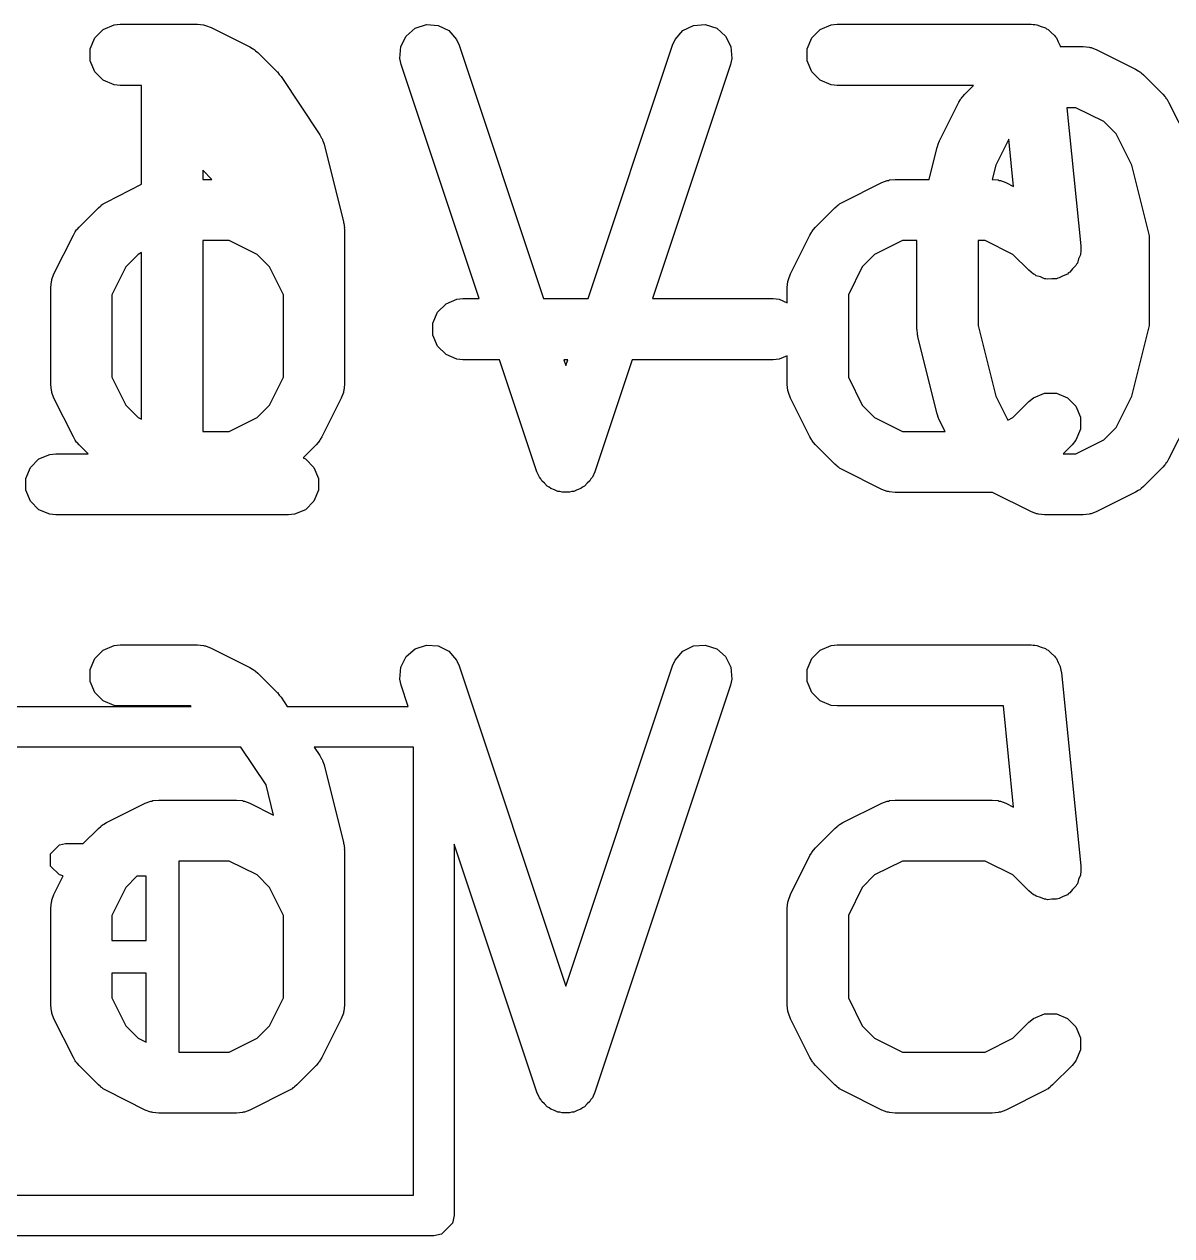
# Model space of a CAD drawing. Extents: x 3.93 to 7.47, y -4.9 to -2.95.
# Drawn here: x 6.9664 to 7.0774, y -3.7011 to -3.584 of the extents above; entities that cross this region are included whole.
import ezdxf

# ---------------------------------------------------------------- set-up
doc = ezdxf.new("R2010")
doc.units = 0
doc.header["$MEASUREMENT"] = 0
doc.layers.add('BLACK', color=7, linetype='CONTINUOUS')

msp = doc.modelspace()

# ---------------------------------------------------------------- linework, layer by layer
at = {"layer": 'BLACK', "linetype": 'CONTINUOUS'}
for p, q in [((6.97512, -3.58404), (6.97569, -3.58398)), ((6.97569, -3.58398), (6.98319, -3.58398)), ((6.98319, -3.58398), (6.98377, -3.58404)), ((7.00423, -3.58437), (7.00532, -3.58401)), ((7.00532, -3.58401), (7.00647, -3.58409)), ((7.03115, -3.58409), (7.0323, -3.58401)), ((7.0323, -3.58401), (7.0334, -3.58437)), ((7.04448, -3.58404), (7.04506, -3.58398)), ((7.04506, -3.58398), (7.06381, -3.58398)), ((7.06381, -3.58398), (7.06402, -3.584)), ((7.06402, -3.584), (7.06409, -3.584)), ((7.06409, -3.584), (7.06416, -3.58402)), ((7.06416, -3.58402), (7.06438, -3.58404)), ((6.97324, -3.58529), (6.97405, -3.58448)), ((6.97405, -3.58448), (6.97512, -3.58404)), ((6.98377, -3.58404), (6.98386, -3.58408)), ((6.98386, -3.58408), (6.98397, -3.58409)), ((6.98397, -3.58409), (6.98451, -3.58429)), ((6.98451, -3.58429), (6.98826, -3.58617)), ((7.00284, -3.58615), (7.00336, -3.58512)), ((7.00336, -3.58512), (7.00423, -3.58437)), ((7.00647, -3.58409), (7.0075, -3.5846)), ((7.0075, -3.5846), (7.00825, -3.58547)), ((7.02937, -3.58547), (7.03012, -3.5846)), ((7.03012, -3.5846), (7.03115, -3.58409)), ((7.0334, -3.58437), (7.03427, -3.58512)), ((7.03427, -3.58512), (7.03478, -3.58615)), ((7.0426, -3.58529), (7.04342, -3.58448)), ((7.04342, -3.58448), (7.04448, -3.58404)), ((7.06438, -3.58404), (7.06478, -3.5842)), ((7.06478, -3.5842), (7.06519, -3.58433)), ((7.06519, -3.58433), (7.06531, -3.58442)), ((7.06531, -3.58442), (7.06545, -3.58448)), ((7.06545, -3.58448), (7.06575, -3.58479)), ((7.06575, -3.58479), (7.06609, -3.58506)), ((7.06609, -3.58506), (7.06616, -3.58519)), ((7.06616, -3.58519), (7.06626, -3.58529)), ((6.9728, -3.58636), (6.97324, -3.58529)), ((6.9728, -3.58751), (6.9728, -3.58636)), ((6.98826, -3.58617), (6.98851, -3.58632)), ((6.98851, -3.58632), (6.98858, -3.58635)), ((6.98858, -3.58635), (6.98866, -3.58642)), ((7.00276, -3.5873), (7.00284, -3.58615)), ((7.00825, -3.58547), (7.00849, -3.586)), ((7.00849, -3.586), (7.01666, -3.61051)), ((7.02096, -3.61051), (7.02913, -3.586)), ((7.02913, -3.586), (7.02937, -3.58547)), ((7.03478, -3.58615), (7.03486, -3.5873)), ((7.04216, -3.58636), (7.0426, -3.58529)), ((7.04216, -3.58751), (7.04216, -3.58636)), ((7.06626, -3.58529), (7.06643, -3.58569)), ((7.06643, -3.58569), (7.06663, -3.58607)), ((7.06663, -3.58607), (7.06664, -3.58614)), ((7.06664, -3.58614), (7.06885, -3.58614)), ((7.06885, -3.58614), (7.06943, -3.5862)), ((7.06943, -3.5862), (7.06952, -3.58624)), ((7.06952, -3.58624), (7.06963, -3.58624)), ((7.06963, -3.58624), (7.07017, -3.58645)), ((6.97324, -3.58858), (6.9728, -3.58751)), ((6.98866, -3.58642), (6.98875, -3.58648)), ((6.98875, -3.58648), (6.9888, -3.58654)), ((6.9888, -3.58654), (6.98903, -3.58672)), ((6.98903, -3.58672), (6.9909, -3.5886)), ((7.00289, -3.58787), (7.00276, -3.5873)), ((7.03486, -3.5873), (7.03474, -3.58787)), ((7.0426, -3.58858), (7.04216, -3.58751)), ((7.07017, -3.58645), (7.07392, -3.58833)), ((6.97405, -3.58939), (6.97324, -3.58858)), ((6.9909, -3.5886), (6.9909, -3.5886)), ((6.9909, -3.5886), (6.99091, -3.5886)), ((6.99091, -3.5886), (6.99109, -3.58883)), ((7.01043, -3.61051), (7.00289, -3.58787)), ((7.03474, -3.58787), (7.02719, -3.61051)), ((7.04342, -3.58939), (7.0426, -3.58858)), ((7.07392, -3.58833), (7.07417, -3.58848)), ((7.07417, -3.58848), (7.07424, -3.58851)), ((7.07424, -3.58851), (7.07432, -3.58858)), ((7.07432, -3.58858), (7.07441, -3.58863)), ((7.07441, -3.58863), (7.07446, -3.58869)), ((7.07446, -3.58869), (7.07469, -3.58888)), ((6.97512, -3.58983), (6.97405, -3.58939)), ((6.97569, -3.58989), (6.97512, -3.58983)), ((6.97778, -3.58989), (6.97569, -3.58989)), ((6.97778, -3.59946), (6.97778, -3.58989)), ((6.99109, -3.58883), (6.99127, -3.58904)), ((6.99127, -3.58904), (6.99127, -3.58904)), ((6.99127, -3.58904), (6.99127, -3.58905)), ((6.99127, -3.58905), (6.99502, -3.59467)), ((7.04448, -3.58983), (7.04342, -3.58939)), ((7.04506, -3.58989), (7.04448, -3.58983)), ((7.05825, -3.58989), (7.04506, -3.58989)), ((7.05739, -3.59075), (7.05825, -3.58989)), ((7.07469, -3.58888), (7.07656, -3.59075)), ((7.05709, -3.59112), (7.05714, -3.59103)), ((7.05714, -3.59103), (7.0572, -3.59098)), ((7.0572, -3.59098), (7.05739, -3.59075)), ((7.07656, -3.59075), (7.07675, -3.59098)), ((7.07675, -3.59098), (7.07681, -3.59103)), ((7.07681, -3.59103), (7.07686, -3.59112)), ((7.05496, -3.59527), (7.05683, -3.59152)), ((7.05683, -3.59152), (7.05699, -3.59127)), ((7.05699, -3.59127), (7.05702, -3.5912)), ((7.05702, -3.5912), (7.05709, -3.59112)), ((7.06815, -3.59205), (7.06728, -3.59205)), ((7.06728, -3.59205), (7.06862, -3.60539)), ((7.07085, -3.59339), (7.06815, -3.59205)), ((7.07686, -3.59112), (7.07693, -3.5912)), ((7.07693, -3.5912), (7.07696, -3.59127)), ((7.07696, -3.59127), (7.07711, -3.59152)), ((7.07711, -3.59152), (7.07899, -3.59527)), ((7.07205, -3.59459), (7.07085, -3.59339)), ((6.99502, -3.59467), (6.99519, -3.59499)), ((6.99519, -3.59499), (6.99523, -3.59505)), ((6.99523, -3.59505), (6.99526, -3.59512)), ((6.99526, -3.59512), (6.99529, -3.59518)), ((6.99529, -3.59518), (6.99531, -3.59525)), ((6.99531, -3.59525), (6.99543, -3.59559)), ((6.99543, -3.59559), (6.9973, -3.60309)), ((7.05475, -3.59581), (7.05484, -3.59557)), ((7.05484, -3.59557), (7.05493, -3.59533)), ((7.05493, -3.59533), (7.05494, -3.59531)), ((7.05494, -3.59531), (7.05496, -3.59527)), ((7.06165, -3.59509), (7.06039, -3.59762)), ((7.06211, -3.59966), (7.06165, -3.59509)), ((7.07356, -3.59762), (7.07205, -3.59459)), ((7.05396, -3.59898), (7.05474, -3.59588)), ((7.05474, -3.59588), (7.05475, -3.59583)), ((7.05475, -3.59583), (7.05475, -3.59581)), ((7.06039, -3.59762), (7.06005, -3.59898)), ((7.07527, -3.60445), (7.07356, -3.59762)), ((6.98457, -3.59898), (6.98369, -3.5981)), ((6.98369, -3.5981), (6.98369, -3.59898)), ((6.98369, -3.59898), (6.98457, -3.59898)), ((7.04936, -3.59929), (7.0499, -3.59909)), ((7.0499, -3.59909), (7.05001, -3.59908)), ((7.05001, -3.59908), (7.05011, -3.59904)), ((7.05011, -3.59904), (7.05068, -3.59898)), ((7.05068, -3.59898), (7.05396, -3.59898)), ((7.06005, -3.59898), (7.06006, -3.59898)), ((7.06006, -3.59898), (7.06063, -3.59904)), ((7.06063, -3.59904), (7.06073, -3.59908)), ((7.06073, -3.59908), (7.06084, -3.59909)), ((7.06084, -3.59909), (7.06138, -3.59929)), ((6.97437, -3.60117), (6.97778, -3.59946)), ((7.04561, -3.60117), (7.04936, -3.59929)), ((7.06138, -3.59929), (7.06211, -3.59966)), ((6.9736, -3.60172), (6.97383, -3.60153)), ((6.97383, -3.60153), (6.97388, -3.60148)), ((6.97388, -3.60148), (6.97397, -3.60142)), ((6.97397, -3.60142), (6.97405, -3.60135)), ((6.97405, -3.60135), (6.97412, -3.60132)), ((6.97412, -3.60132), (6.97437, -3.60117)), ((7.04484, -3.60172), (7.04507, -3.60153)), ((7.04507, -3.60153), (7.04512, -3.60148)), ((7.04512, -3.60148), (7.04521, -3.60142)), ((7.04521, -3.60142), (7.04529, -3.60135)), ((7.04529, -3.60135), (7.04536, -3.60132)), ((7.04536, -3.60132), (7.04561, -3.60117)), ((6.97173, -3.60359), (6.9736, -3.60172)), ((7.04297, -3.60359), (7.04484, -3.60172)), ((6.97143, -3.60396), (6.97148, -3.60387)), ((6.97148, -3.60387), (6.97154, -3.60382)), ((6.97154, -3.60382), (6.97173, -3.60359)), ((6.9973, -3.60309), (6.99732, -3.60319)), ((6.99732, -3.60319), (6.99734, -3.60323)), ((6.99734, -3.60323), (6.99736, -3.60345)), ((6.99736, -3.60345), (6.99739, -3.60366)), ((6.99739, -3.60366), (6.99738, -3.60371)), ((6.99738, -3.60371), (6.99739, -3.60381)), ((6.99739, -3.60381), (6.99739, -3.61881)), ((7.04267, -3.60396), (7.04273, -3.60387)), ((7.04273, -3.60387), (7.04278, -3.60382)), ((7.04278, -3.60382), (7.04297, -3.60359)), ((6.9693, -3.60811), (6.97118, -3.60436)), ((6.97118, -3.60436), (6.97133, -3.60411)), ((6.97133, -3.60411), (6.97136, -3.60404)), ((6.97136, -3.60404), (6.97143, -3.60396)), ((6.98624, -3.60489), (6.98369, -3.60489)), ((6.98369, -3.60489), (6.98369, -3.62335)), ((6.98894, -3.60623), (6.98624, -3.60489)), ((7.04054, -3.60811), (7.04242, -3.60436)), ((7.04242, -3.60436), (7.04257, -3.60411)), ((7.04257, -3.60411), (7.0426, -3.60404)), ((7.0426, -3.60404), (7.04267, -3.60396)), ((7.05138, -3.60489), (7.04868, -3.60623)), ((7.05277, -3.60489), (7.05138, -3.60489)), ((7.05277, -3.61346), (7.05277, -3.60489)), ((7.05936, -3.60489), (7.05868, -3.60489)), ((7.05868, -3.60489), (7.05868, -3.6131)), ((7.06206, -3.60623), (7.05936, -3.60489)), ((7.07527, -3.6131), (7.07527, -3.60445)), ((6.97744, -3.60623), (6.97624, -3.60743)), ((6.97778, -3.60606), (6.97744, -3.60623)), ((6.97778, -3.62217), (6.97778, -3.60606)), ((6.99014, -3.60743), (6.98894, -3.60623)), ((7.04868, -3.60623), (7.04748, -3.60743)), ((7.06359, -3.60777), (7.06206, -3.60623)), ((7.06858, -3.60626), (7.06841, -3.60666)), ((7.06862, -3.60597), (7.06858, -3.60611)), ((7.06858, -3.60611), (7.06858, -3.60626)), ((7.06862, -3.60539), (7.06862, -3.60597)), ((6.97624, -3.60743), (6.97489, -3.61013)), ((6.99149, -3.61013), (6.99014, -3.60743)), ((7.04748, -3.60743), (7.04614, -3.61013)), ((7.06814, -3.60732), (7.06783, -3.60763)), ((7.06819, -3.60719), (7.06814, -3.60732)), ((7.06829, -3.60707), (7.06819, -3.60719)), ((7.06841, -3.60666), (7.06829, -3.60707)), ((6.96909, -3.60865), (6.9693, -3.60811)), ((7.04034, -3.60865), (7.04054, -3.60811)), ((7.06404, -3.60814), (7.06359, -3.60777)), ((7.06418, -3.60819), (7.06404, -3.60814)), ((7.06429, -3.60829), (7.06418, -3.60819)), ((7.06471, -3.60841), (7.06429, -3.60829)), ((7.0651, -3.60858), (7.06471, -3.60841)), ((7.06525, -3.60858), (7.0651, -3.60858)), ((7.0654, -3.60862), (7.06525, -3.60858)), ((7.06582, -3.60858), (7.0654, -3.60862)), ((7.06626, -3.60858), (7.06582, -3.60858)), ((7.06639, -3.60852), (7.06626, -3.60858)), ((7.06654, -3.60851), (7.06639, -3.60852)), ((7.06692, -3.6083), (7.06654, -3.60851)), ((7.06732, -3.60814), (7.06692, -3.6083)), ((7.06743, -3.60803), (7.06732, -3.60814)), ((7.06756, -3.60796), (7.06743, -3.60803)), ((7.06783, -3.60763), (7.06756, -3.60796)), ((6.96899, -3.60943), (6.96905, -3.60886)), ((6.96899, -3.61881), (6.96899, -3.60943)), ((6.96905, -3.60886), (6.96909, -3.60876)), ((6.96909, -3.60876), (6.96909, -3.60865)), ((7.04023, -3.60943), (7.04029, -3.60886)), ((7.04023, -3.6109), (7.04023, -3.60943)), ((7.04029, -3.60886), (7.04033, -3.60876)), ((7.04033, -3.60876), (7.04034, -3.60865)), ((6.97489, -3.61013), (6.97489, -3.61811)), ((6.99149, -3.61811), (6.99149, -3.61013)), ((7.00722, -3.61101), (7.00828, -3.61057)), ((7.00828, -3.61057), (7.00886, -3.61051)), ((7.00886, -3.61051), (7.01043, -3.61051)), ((7.01666, -3.61051), (7.02096, -3.61051)), ((7.02719, -3.61051), (7.03885, -3.61051)), ((7.03885, -3.61051), (7.03943, -3.61057)), ((7.03943, -3.61057), (7.04023, -3.6109)), ((7.04614, -3.61013), (7.04614, -3.61811)), ((7.00596, -3.61289), (7.0064, -3.61182)), ((7.0064, -3.61182), (7.00722, -3.61101)), ((7.00596, -3.61404), (7.00596, -3.61289)), ((7.05868, -3.6131), (7.06039, -3.61993)), ((7.07356, -3.61993), (7.07527, -3.6131)), ((7.0064, -3.6151), (7.00596, -3.61404)), ((7.05278, -3.61356), (7.05277, -3.61346)), ((7.05278, -3.61361), (7.05278, -3.61356)), ((7.05281, -3.61382), (7.05278, -3.61361)), ((7.05283, -3.61404), (7.05281, -3.61382)), ((7.05285, -3.61408), (7.05283, -3.61404)), ((7.05286, -3.61418), (7.05285, -3.61408)), ((7.05474, -3.62168), (7.05286, -3.61418)), ((7.00722, -3.61592), (7.0064, -3.6151)), ((7.00828, -3.61636), (7.00722, -3.61592)), ((7.00886, -3.61642), (7.00828, -3.61636)), ((7.0124, -3.61642), (7.00886, -3.61642)), ((7.01601, -3.62724), (7.0124, -3.61642)), ((7.01863, -3.61642), (7.01881, -3.61697)), ((7.01899, -3.61642), (7.01863, -3.61642)), ((7.01881, -3.61697), (7.01899, -3.61642)), ((7.02522, -3.61642), (7.02161, -3.62724)), ((7.03885, -3.61642), (7.02522, -3.61642)), ((7.03943, -3.61636), (7.03885, -3.61642)), ((7.04023, -3.61603), (7.03943, -3.61636)), ((7.04023, -3.61881), (7.04023, -3.61603)), ((6.96905, -3.61938), (6.96899, -3.61881)), ((6.97489, -3.61811), (6.97624, -3.62081)), ((6.99014, -3.62081), (6.99149, -3.61811)), ((6.99739, -3.61881), (6.99734, -3.61938)), ((7.04029, -3.61938), (7.04023, -3.61881)), ((7.04614, -3.61811), (7.04748, -3.62081)), ((6.96909, -3.61948), (6.96905, -3.61938)), ((6.96909, -3.61959), (6.96909, -3.61948)), ((6.9693, -3.62013), (6.96909, -3.61959)), ((6.97118, -3.62388), (6.9693, -3.62013)), ((6.99708, -3.62013), (6.99521, -3.62388)), ((6.99729, -3.61959), (6.99708, -3.62013)), ((6.99734, -3.61938), (6.99729, -3.61948)), ((6.99729, -3.61948), (6.99729, -3.61959)), ((7.04033, -3.61948), (7.04029, -3.61938)), ((7.04034, -3.61959), (7.04033, -3.61948)), ((7.04054, -3.62013), (7.04034, -3.61959)), ((7.04242, -3.62388), (7.04054, -3.62013)), ((7.06039, -3.61993), (7.06155, -3.62226)), ((7.06359, -3.62047), (7.06404, -3.6201)), ((7.06404, -3.6201), (7.0651, -3.61966)), ((7.0651, -3.61966), (7.06626, -3.61966)), ((7.06626, -3.61966), (7.06732, -3.6201)), ((7.06732, -3.6201), (7.06814, -3.62091)), ((7.07205, -3.62296), (7.07356, -3.61993)), ((6.97624, -3.62081), (6.97744, -3.622)), ((6.98894, -3.622), (6.99014, -3.62081)), ((7.04748, -3.62081), (7.04868, -3.622)), ((7.06206, -3.622), (7.06359, -3.62047)), ((7.06814, -3.62091), (7.06858, -3.62198)), ((6.97744, -3.622), (6.97778, -3.62217)), ((6.98624, -3.62335), (6.98894, -3.622)), ((7.04868, -3.622), (7.05138, -3.62335)), ((7.05475, -3.62172), (7.05474, -3.62168)), ((7.05475, -3.62174), (7.05475, -3.62172)), ((7.05484, -3.62198), (7.05475, -3.62174)), ((7.05493, -3.62222), (7.05484, -3.62198)), ((7.05494, -3.62224), (7.05493, -3.62222)), ((7.05496, -3.62228), (7.05494, -3.62224)), ((7.05549, -3.62335), (7.05496, -3.62228)), ((7.06155, -3.62226), (7.06206, -3.622)), ((7.06858, -3.62198), (7.06858, -3.62313)), ((7.07899, -3.62228), (7.07711, -3.62603)), ((6.98369, -3.62335), (6.98624, -3.62335)), ((7.05138, -3.62335), (7.05549, -3.62335)), ((7.06858, -3.62313), (7.06814, -3.6242)), ((7.07085, -3.62416), (7.07205, -3.62296)), ((6.97133, -3.62412), (6.97118, -3.62388)), ((6.97136, -3.6242), (6.97133, -3.62412)), ((6.97143, -3.62428), (6.97136, -3.6242)), ((6.97148, -3.62437), (6.97143, -3.62428)), ((6.97154, -3.62442), (6.97148, -3.62437)), ((6.97173, -3.62464), (6.97154, -3.62442)), ((6.9726, -3.62551), (6.97173, -3.62464)), ((6.99465, -3.62464), (6.99339, -3.62591)), ((6.99484, -3.62442), (6.99465, -3.62464)), ((6.9949, -3.62437), (6.99484, -3.62442)), ((6.99495, -3.62428), (6.9949, -3.62437)), ((6.99502, -3.6242), (6.99495, -3.62428)), ((6.99505, -3.62412), (6.99502, -3.6242)), ((6.99521, -3.62388), (6.99505, -3.62412)), ((7.04257, -3.62412), (7.04242, -3.62388)), ((7.0426, -3.6242), (7.04257, -3.62412)), ((7.04267, -3.62428), (7.0426, -3.6242)), ((7.04273, -3.62437), (7.04267, -3.62428)), ((7.04278, -3.62442), (7.04273, -3.62437)), ((7.04297, -3.62464), (7.04278, -3.62442)), ((7.04484, -3.62652), (7.04297, -3.62464)), ((7.06777, -3.62464), (7.0669, -3.62551)), ((7.06814, -3.6242), (7.06777, -3.62464)), ((7.06815, -3.62551), (7.07085, -3.62416)), ((6.96703, -3.62682), (6.96785, -3.62601)), ((6.96785, -3.62601), (6.96891, -3.62557)), ((6.96891, -3.62557), (6.96949, -3.62551)), ((6.96949, -3.62551), (6.9726, -3.62551)), ((6.99339, -3.62591), (6.99362, -3.62601)), ((6.99362, -3.62601), (6.99444, -3.62682)), ((7.0669, -3.62551), (7.06815, -3.62551)), ((7.07711, -3.62603), (7.07696, -3.62628)), ((6.96659, -3.62789), (6.96703, -3.62682)), ((6.99444, -3.62682), (6.99488, -3.62789)), ((7.01625, -3.62777), (7.01601, -3.62724)), ((7.02161, -3.62724), (7.02138, -3.62777)), ((7.04507, -3.6267), (7.04484, -3.62652)), ((7.04512, -3.62676), (7.04507, -3.6267)), ((7.04521, -3.62682), (7.04512, -3.62676)), ((7.04529, -3.62689), (7.04521, -3.62682)), ((7.04536, -3.62692), (7.04529, -3.62689)), ((7.04561, -3.62707), (7.04536, -3.62692)), ((7.04936, -3.62895), (7.04561, -3.62707)), ((7.07656, -3.6268), (7.07469, -3.62868)), ((7.07675, -3.62657), (7.07656, -3.6268)), ((7.07681, -3.62652), (7.07675, -3.62657)), ((7.07686, -3.62643), (7.07681, -3.62652)), ((7.07693, -3.62635), (7.07686, -3.62643)), ((7.07696, -3.62628), (7.07693, -3.62635)), ((6.96659, -3.62904), (6.96659, -3.62789)), ((6.99488, -3.62789), (6.99488, -3.62904)), ((7.01638, -3.62793), (7.01625, -3.62777)), ((7.01648, -3.62812), (7.01638, -3.62793)), ((7.01676, -3.62836), (7.01648, -3.62812)), ((7.017, -3.62864), (7.01676, -3.62836)), ((7.02086, -3.62836), (7.02062, -3.62864)), ((7.02114, -3.62812), (7.02086, -3.62836)), ((7.02124, -3.62793), (7.02114, -3.62812)), ((7.02138, -3.62777), (7.02124, -3.62793)), ((6.96703, -3.6301), (6.96659, -3.62904)), ((6.99488, -3.62904), (6.99444, -3.6301)), ((7.01719, -3.62873), (7.017, -3.62864)), ((7.01735, -3.62887), (7.01719, -3.62873)), ((7.0177, -3.62899), (7.01735, -3.62887)), ((7.01803, -3.62915), (7.0177, -3.62899)), ((7.01824, -3.62917), (7.01803, -3.62915)), ((7.01844, -3.62923), (7.01824, -3.62917)), ((7.01881, -3.62921), (7.01844, -3.62923)), ((7.01918, -3.62923), (7.01881, -3.62921)), ((7.01938, -3.62917), (7.01918, -3.62923)), ((7.01959, -3.62915), (7.01938, -3.62917)), ((7.01992, -3.62899), (7.01959, -3.62915)), ((7.02027, -3.62887), (7.01992, -3.62899)), ((7.02043, -3.62873), (7.02027, -3.62887)), ((7.02062, -3.62864), (7.02043, -3.62873)), ((7.0499, -3.62915), (7.04936, -3.62895)), ((7.05001, -3.62916), (7.0499, -3.62915)), ((7.05011, -3.6292), (7.05001, -3.62916)), ((7.05068, -3.62926), (7.05011, -3.6292)), ((7.06006, -3.62926), (7.05068, -3.62926)), ((7.06008, -3.62926), (7.06006, -3.62926)), ((7.06378, -3.6311), (7.06008, -3.62926)), ((7.07392, -3.62923), (7.07017, -3.6311)), ((7.07417, -3.62907), (7.07392, -3.62923)), ((7.07424, -3.62904), (7.07417, -3.62907)), ((7.07432, -3.62898), (7.07424, -3.62904)), ((7.07441, -3.62892), (7.07432, -3.62898)), ((7.07446, -3.62886), (7.07441, -3.62892)), ((7.07469, -3.62868), (7.07446, -3.62886)), ((6.96785, -3.63092), (6.96703, -3.6301)), ((6.99444, -3.6301), (6.99362, -3.63092)), ((6.96891, -3.63136), (6.96785, -3.63092)), ((6.96949, -3.63142), (6.96891, -3.63136)), ((6.99198, -3.63142), (6.96949, -3.63142)), ((6.99256, -3.63136), (6.99198, -3.63142)), ((6.99362, -3.63092), (6.99256, -3.63136)), ((7.06432, -3.63131), (7.06378, -3.6311)), ((7.06443, -3.63132), (7.06432, -3.63131)), ((7.06452, -3.63136), (7.06443, -3.63132)), ((7.0651, -3.63142), (7.06452, -3.63136)), ((7.06885, -3.63142), (7.0651, -3.63142)), ((7.06943, -3.63136), (7.06885, -3.63142)), ((7.06952, -3.63132), (7.06943, -3.63136)), ((7.06963, -3.63131), (7.06952, -3.63132)), ((7.07017, -3.6311), (7.06963, -3.63131)), ((6.97324, -3.64529), (6.97405, -3.64448)), ((6.97405, -3.64448), (6.97512, -3.64404)), ((6.97512, -3.64404), (6.97569, -3.64398)), ((6.97569, -3.64398), (6.98319, -3.64398)), ((6.98319, -3.64398), (6.98377, -3.64404)), ((6.98377, -3.64404), (6.98386, -3.64408)), ((6.98386, -3.64408), (6.98397, -3.64409)), ((6.98397, -3.64409), (6.98451, -3.64429)), ((6.98451, -3.64429), (6.98826, -3.64617)), ((7.00336, -3.64512), (7.00423, -3.64437)), ((7.00423, -3.64437), (7.00532, -3.64401)), ((7.00532, -3.64401), (7.00647, -3.64409)), ((7.00647, -3.64409), (7.0075, -3.6446)), ((7.0075, -3.6446), (7.00825, -3.64547)), ((7.02937, -3.64547), (7.03012, -3.6446)), ((7.03012, -3.6446), (7.03115, -3.64409)), ((7.03115, -3.64409), (7.0323, -3.64401)), ((7.0323, -3.64401), (7.0334, -3.64437)), ((7.0334, -3.64437), (7.03427, -3.64512)), ((7.0426, -3.64529), (7.04342, -3.64448)), ((7.04342, -3.64448), (7.04448, -3.64404)), ((7.04448, -3.64404), (7.04506, -3.64398)), ((7.04506, -3.64398), (7.06381, -3.64398)), ((7.06381, -3.64398), (7.06402, -3.644)), ((7.06402, -3.644), (7.06409, -3.644)), ((7.06409, -3.644), (7.06416, -3.64402)), ((7.06416, -3.64402), (7.06438, -3.64404)), ((7.06438, -3.64404), (7.06478, -3.6442)), ((7.06478, -3.6442), (7.06519, -3.64433)), ((7.06519, -3.64433), (7.06531, -3.64442)), ((7.06531, -3.64442), (7.06545, -3.64448)), ((7.06545, -3.64448), (7.06575, -3.64478)), ((7.06575, -3.64478), (7.06609, -3.64506)), ((6.9728, -3.64636), (6.97324, -3.64529)), ((7.00284, -3.64615), (7.00336, -3.64512)), ((7.00825, -3.64547), (7.00849, -3.646)), ((7.00849, -3.646), (7.01881, -3.67697)), ((7.01881, -3.67697), (7.02913, -3.646)), ((7.02913, -3.646), (7.02937, -3.64547)), ((7.03427, -3.64512), (7.03478, -3.64615)), ((7.04216, -3.64636), (7.0426, -3.64529)), ((7.06609, -3.64506), (7.06616, -3.64519)), ((7.06616, -3.64519), (7.06626, -3.64529)), ((7.06626, -3.64529), (7.06643, -3.64569)), ((7.06643, -3.64569), (7.06663, -3.64607)), ((7.06663, -3.64607), (7.06667, -3.64629)), ((6.9728, -3.64751), (6.9728, -3.64636)), ((6.98826, -3.64617), (6.98851, -3.64632)), ((6.98851, -3.64632), (6.98858, -3.64635)), ((6.98858, -3.64635), (6.98866, -3.64642)), ((6.98866, -3.64642), (6.98875, -3.64648)), ((6.98875, -3.64648), (6.9888, -3.64654)), ((6.9888, -3.64654), (6.98903, -3.64672)), ((6.98903, -3.64672), (6.9909, -3.6486)), ((7.00276, -3.6473), (7.00284, -3.64615)), ((7.03478, -3.64615), (7.03486, -3.6473)), ((7.04216, -3.64751), (7.04216, -3.64636)), ((7.06667, -3.64629), (7.0667, -3.64636)), ((7.0667, -3.64636), (7.0667, -3.64643)), ((7.0667, -3.64643), (7.06674, -3.64664)), ((7.06674, -3.64664), (7.06862, -3.66539)), ((6.97324, -3.64858), (6.9728, -3.64751)), ((7.00289, -3.64787), (7.00276, -3.6473)), ((7.00357, -3.64993), (7.00289, -3.64787)), ((7.03474, -3.64787), (7.02161, -3.68724)), ((7.03486, -3.6473), (7.03474, -3.64787)), ((7.0426, -3.64858), (7.04216, -3.64751)), ((6.97405, -3.64939), (6.97324, -3.64858)), ((6.97512, -3.64983), (6.97405, -3.64939)), ((6.9909, -3.6486), (6.9909, -3.6486)), ((6.9909, -3.6486), (6.99091, -3.6486)), ((6.99091, -3.6486), (6.99109, -3.64883)), ((6.99109, -3.64883), (6.99127, -3.64904)), ((6.99127, -3.64904), (6.99127, -3.64904)), ((6.99127, -3.64904), (6.99127, -3.64905)), ((6.99127, -3.64905), (6.99186, -3.64993)), ((7.04342, -3.64939), (7.0426, -3.64858)), ((7.04448, -3.64983), (7.04342, -3.64939)), ((6.93249, -3.64993), (6.98257, -3.64993)), ((6.97569, -3.64989), (6.97512, -3.64983)), ((6.98249, -3.64989), (6.97569, -3.64989)), ((6.98257, -3.64993), (6.98249, -3.64989)), ((6.99186, -3.64993), (7.00357, -3.64993)), ((7.04506, -3.64989), (7.04448, -3.64983)), ((7.06113, -3.64989), (7.04506, -3.64989)), ((7.06211, -3.65966), (7.06113, -3.64989)), ((6.98739, -3.65386), (6.93618, -3.65386)), ((6.98982, -3.65752), (6.98739, -3.65386)), ((6.99448, -3.65386), (6.99502, -3.65467)), ((7.00408, -3.65386), (6.99448, -3.65386)), ((7.00408, -3.69717), (7.00408, -3.65386)), ((6.99502, -3.65467), (6.99519, -3.65499)), ((6.99519, -3.65499), (6.99523, -3.65505)), ((6.99523, -3.65505), (6.99526, -3.65512)), ((6.99526, -3.65512), (6.99529, -3.65518)), ((6.99529, -3.65518), (6.99531, -3.65525)), ((6.99531, -3.65525), (6.99543, -3.65559)), ((6.99543, -3.65559), (6.9973, -3.66309)), ((6.99055, -3.66044), (6.98982, -3.65752)), ((6.97887, -3.65904), (6.97944, -3.65898)), ((6.97944, -3.65898), (6.98694, -3.65898)), ((6.98694, -3.65898), (6.98752, -3.65904)), ((7.05011, -3.65904), (7.05068, -3.65898)), ((7.05068, -3.65898), (7.06006, -3.65898)), ((7.06006, -3.65898), (7.06063, -3.65904)), ((6.97437, -3.66117), (6.97812, -3.65929)), ((6.97812, -3.65929), (6.97866, -3.65909)), ((6.97866, -3.65909), (6.97877, -3.65908)), ((6.97877, -3.65908), (6.97887, -3.65904)), ((6.98752, -3.65904), (6.98761, -3.65908)), ((6.98761, -3.65908), (6.98772, -3.65909)), ((6.98772, -3.65909), (6.98826, -3.65929)), ((6.98826, -3.65929), (6.99055, -3.66044)), ((7.04561, -3.66117), (7.04936, -3.65929)), ((7.04936, -3.65929), (7.0499, -3.65909)), ((7.0499, -3.65909), (7.05001, -3.65908)), ((7.05001, -3.65908), (7.05011, -3.65904)), ((7.06063, -3.65904), (7.06073, -3.65908)), ((7.06073, -3.65908), (7.06084, -3.65909)), ((7.06084, -3.65909), (7.06138, -3.65929)), ((7.06138, -3.65929), (7.06211, -3.65966)), ((6.97405, -3.66135), (6.97412, -3.66132)), ((6.97412, -3.66132), (6.97437, -3.66117)), ((7.04529, -3.66135), (7.04536, -3.66132)), ((7.04536, -3.66132), (7.04561, -3.66117)), ((6.97212, -3.6632), (6.9736, -3.66172)), ((6.9736, -3.66172), (6.97383, -3.66153)), ((6.97383, -3.66153), (6.97388, -3.66148)), ((6.97388, -3.66148), (6.97397, -3.66142)), ((6.97397, -3.66142), (6.97405, -3.66135)), ((7.04297, -3.66359), (7.04484, -3.66172)), ((7.04484, -3.66172), (7.04507, -3.66153)), ((7.04507, -3.66153), (7.04512, -3.66148)), ((7.04512, -3.66148), (7.04521, -3.66142)), ((7.04521, -3.66142), (7.04529, -3.66135)), ((6.96897, -3.66417), (6.96982, -3.66332)), ((6.96982, -3.66332), (6.97042, -3.6632)), ((6.97042, -3.6632), (6.97212, -3.6632)), ((6.9973, -3.66309), (6.99732, -3.66319)), ((6.99732, -3.66319), (6.99734, -3.66323)), ((6.99734, -3.66323), (6.99736, -3.66345)), ((6.99736, -3.66345), (6.99739, -3.66366)), ((6.99739, -3.66366), (6.99738, -3.66371)), ((7.01601, -3.68724), (7.00801, -3.66325)), ((7.00801, -3.66325), (7.00801, -3.69914)), ((7.04278, -3.66382), (7.04297, -3.66359)), ((6.96897, -3.66538), (6.96897, -3.66417)), ((6.99738, -3.66371), (6.99739, -3.66381)), ((6.99739, -3.66381), (6.99739, -3.67881)), ((7.04054, -3.66811), (7.04242, -3.66436)), ((7.04242, -3.66436), (7.04257, -3.66411)), ((7.04257, -3.66411), (7.0426, -3.66404)), ((7.0426, -3.66404), (7.04267, -3.66396)), ((7.04267, -3.66396), (7.04273, -3.66387)), ((7.04273, -3.66387), (7.04278, -3.66382)), ((6.96982, -3.66623), (6.96897, -3.66538)), ((6.98624, -3.66489), (6.98137, -3.66489)), ((6.98137, -3.66489), (6.98137, -3.68335)), ((6.98894, -3.66623), (6.98624, -3.66489)), ((7.05138, -3.66489), (7.04868, -3.66623)), ((7.05936, -3.66489), (7.05138, -3.66489)), ((7.06206, -3.66623), (7.05936, -3.66489)), ((7.06862, -3.66597), (7.06858, -3.66611)), ((7.06862, -3.66539), (7.06862, -3.66597)), ((6.9693, -3.66811), (6.9702, -3.66631)), ((6.9702, -3.66631), (6.96982, -3.66623)), ((6.97733, -3.66635), (6.97624, -3.66743)), ((6.97822, -3.66635), (6.97733, -3.66635)), ((6.97822, -3.67257), (6.97822, -3.66635)), ((6.99014, -3.66743), (6.98894, -3.66623)), ((7.04868, -3.66623), (7.04748, -3.66743)), ((7.06359, -3.66777), (7.06206, -3.66623)), ((7.06819, -3.66719), (7.06814, -3.66732)), ((7.06829, -3.66707), (7.06819, -3.66719)), ((7.06841, -3.66666), (7.06829, -3.66707)), ((7.06858, -3.66626), (7.06841, -3.66666)), ((7.06858, -3.66611), (7.06858, -3.66626)), ((6.96909, -3.66865), (6.9693, -3.66811)), ((6.97624, -3.66743), (6.97489, -3.67013)), ((6.99149, -3.67013), (6.99014, -3.66743)), ((7.04034, -3.66865), (7.04054, -3.66811)), ((7.04748, -3.66743), (7.04614, -3.67013)), ((7.06404, -3.66814), (7.06359, -3.66777)), ((7.06418, -3.66819), (7.06404, -3.66814)), ((7.06429, -3.66829), (7.06418, -3.66819)), ((7.06471, -3.66841), (7.06429, -3.66829)), ((7.06692, -3.6683), (7.06654, -3.66851)), ((7.06732, -3.66814), (7.06692, -3.6683)), ((7.06743, -3.66803), (7.06732, -3.66814)), ((7.06756, -3.66796), (7.06743, -3.66803)), ((7.06783, -3.66763), (7.06756, -3.66796)), ((7.06814, -3.66732), (7.06783, -3.66763)), ((6.96899, -3.66943), (6.96905, -3.66886)), ((6.96899, -3.67881), (6.96899, -3.66943)), ((6.96905, -3.66886), (6.96909, -3.66876)), ((6.96909, -3.66876), (6.96909, -3.66865)), ((7.04023, -3.66943), (7.04029, -3.66886)), ((7.04023, -3.67881), (7.04023, -3.66943)), ((7.04029, -3.66886), (7.04033, -3.66876)), ((7.04033, -3.66876), (7.04034, -3.66865)), ((7.0651, -3.66858), (7.06471, -3.66841)), ((7.06525, -3.66858), (7.0651, -3.66858)), ((7.0654, -3.66862), (7.06525, -3.66858)), ((7.06582, -3.66858), (7.0654, -3.66862)), ((7.06626, -3.66858), (7.06582, -3.66858)), ((7.06639, -3.66852), (7.06626, -3.66858)), ((7.06654, -3.66851), (7.06639, -3.66852)), ((6.97489, -3.67013), (6.97489, -3.67257)), ((6.99149, -3.67811), (6.99149, -3.67013)), ((7.04614, -3.67013), (7.04614, -3.67811)), ((6.97489, -3.67257), (6.97822, -3.67257)), ((6.97822, -3.67572), (6.97489, -3.67572)), ((6.97489, -3.67572), (6.97489, -3.67811)), ((6.97822, -3.68239), (6.97822, -3.67572)), ((6.96905, -3.67938), (6.96899, -3.67881)), ((6.97489, -3.67811), (6.97624, -3.68081)), ((6.99014, -3.68081), (6.99149, -3.67811)), ((6.99739, -3.67881), (6.99734, -3.67938)), ((7.04029, -3.67938), (7.04023, -3.67881)), ((7.04614, -3.67811), (7.04748, -3.68081)), ((6.96909, -3.67948), (6.96905, -3.67938)), ((6.96909, -3.67959), (6.96909, -3.67948)), ((6.9693, -3.68013), (6.96909, -3.67959)), ((6.99729, -3.67959), (6.99708, -3.68013)), ((6.99734, -3.67938), (6.99729, -3.67948)), ((6.99729, -3.67948), (6.99729, -3.67959)), ((7.04033, -3.67948), (7.04029, -3.67938)), ((7.04034, -3.67959), (7.04033, -3.67948)), ((7.04054, -3.68013), (7.04034, -3.67959)), ((7.06404, -3.6801), (7.0651, -3.67966)), ((7.0651, -3.67966), (7.06626, -3.67966)), ((7.06626, -3.67966), (7.06732, -3.6801)), ((6.97118, -3.68388), (6.9693, -3.68013)), ((6.97624, -3.68081), (6.97744, -3.682)), ((6.98894, -3.682), (6.99014, -3.68081)), ((6.99708, -3.68013), (6.99521, -3.68388)), ((7.04242, -3.68388), (7.04054, -3.68013)), ((7.04748, -3.68081), (7.04868, -3.682)), ((7.06206, -3.682), (7.06359, -3.68047)), ((7.06359, -3.68047), (7.06404, -3.6801)), ((7.06732, -3.6801), (7.06814, -3.68091)), ((7.06814, -3.68091), (7.06858, -3.68198)), ((6.97744, -3.682), (6.97822, -3.68239)), ((6.98624, -3.68335), (6.98894, -3.682)), ((7.04868, -3.682), (7.05138, -3.68335)), ((7.05936, -3.68335), (7.06206, -3.682)), ((7.06858, -3.68198), (7.06858, -3.68313)), ((6.98137, -3.68335), (6.98624, -3.68335)), ((7.05138, -3.68335), (7.05936, -3.68335)), ((7.06858, -3.68313), (7.06814, -3.6842)), ((6.97133, -3.68412), (6.97118, -3.68388)), ((6.97136, -3.6842), (6.97133, -3.68412)), ((6.97143, -3.68428), (6.97136, -3.6842)), ((6.97148, -3.68437), (6.97143, -3.68428)), ((6.97154, -3.68442), (6.97148, -3.68437)), ((6.97173, -3.68464), (6.97154, -3.68442)), ((6.9736, -3.68652), (6.97173, -3.68464)), ((6.99465, -3.68464), (6.99278, -3.68652)), ((6.99484, -3.68442), (6.99465, -3.68464)), ((6.9949, -3.68437), (6.99484, -3.68442)), ((6.99495, -3.68428), (6.9949, -3.68437)), ((6.99502, -3.6842), (6.99495, -3.68428)), ((6.99505, -3.68412), (6.99502, -3.6842)), ((6.99521, -3.68388), (6.99505, -3.68412)), ((7.04257, -3.68412), (7.04242, -3.68388)), ((7.0426, -3.6842), (7.04257, -3.68412)), ((7.04267, -3.68428), (7.0426, -3.6842)), ((7.04273, -3.68437), (7.04267, -3.68428)), ((7.04278, -3.68442), (7.04273, -3.68437)), ((7.04297, -3.68464), (7.04278, -3.68442)), ((7.04484, -3.68652), (7.04297, -3.68464)), ((7.06777, -3.68464), (7.06589, -3.68652)), ((7.06814, -3.6842), (7.06777, -3.68464)), ((6.97383, -3.6867), (6.9736, -3.68652)), ((6.97388, -3.68676), (6.97383, -3.6867)), ((6.97397, -3.68682), (6.97388, -3.68676)), ((6.97405, -3.68689), (6.97397, -3.68682)), ((6.97412, -3.68692), (6.97405, -3.68689)), ((6.97437, -3.68707), (6.97412, -3.68692)), ((6.97812, -3.68895), (6.97437, -3.68707)), ((6.99201, -3.68707), (6.98826, -3.68895)), ((6.99226, -3.68692), (6.99201, -3.68707)), ((6.99233, -3.68689), (6.99226, -3.68692)), ((6.99241, -3.68682), (6.99233, -3.68689)), ((6.9925, -3.68676), (6.99241, -3.68682)), ((6.99255, -3.6867), (6.9925, -3.68676)), ((6.99278, -3.68652), (6.99255, -3.6867)), ((7.04507, -3.6867), (7.04484, -3.68652)), ((7.04512, -3.68676), (7.04507, -3.6867)), ((7.04521, -3.68682), (7.04512, -3.68676)), ((7.04529, -3.68689), (7.04521, -3.68682)), ((7.04536, -3.68692), (7.04529, -3.68689)), ((7.04561, -3.68707), (7.04536, -3.68692)), ((7.04936, -3.68895), (7.04561, -3.68707)), ((7.06513, -3.68707), (7.06138, -3.68895)), ((7.06537, -3.68692), (7.06513, -3.68707)), ((7.06545, -3.68689), (7.06537, -3.68692)), ((7.06553, -3.68682), (7.06545, -3.68689)), ((7.06562, -3.68676), (7.06553, -3.68682)), ((7.06567, -3.6867), (7.06562, -3.68676)), ((7.06589, -3.68652), (7.06567, -3.6867)), ((7.01625, -3.68777), (7.01601, -3.68724)), ((7.01638, -3.68793), (7.01625, -3.68777)), ((7.01648, -3.68812), (7.01638, -3.68793)), ((7.01676, -3.68836), (7.01648, -3.68812)), ((7.02114, -3.68812), (7.02086, -3.68836)), ((7.02124, -3.68793), (7.02114, -3.68812)), ((7.02138, -3.68777), (7.02124, -3.68793)), ((7.02161, -3.68724), (7.02138, -3.68777)), ((6.97866, -3.68915), (6.97812, -3.68895)), ((6.97877, -3.68916), (6.97866, -3.68915)), ((6.97887, -3.6892), (6.97877, -3.68916)), ((6.97944, -3.68926), (6.97887, -3.6892)), ((6.98694, -3.68926), (6.97944, -3.68926)), ((6.98752, -3.6892), (6.98694, -3.68926)), ((6.98761, -3.68916), (6.98752, -3.6892)), ((6.98772, -3.68915), (6.98761, -3.68916)), ((6.98826, -3.68895), (6.98772, -3.68915)), ((7.017, -3.68864), (7.01676, -3.68836)), ((7.01719, -3.68873), (7.017, -3.68864)), ((7.01735, -3.68887), (7.01719, -3.68873)), ((7.0177, -3.68899), (7.01735, -3.68887)), ((7.01803, -3.68915), (7.0177, -3.68899)), ((7.01824, -3.68917), (7.01803, -3.68915)), ((7.01844, -3.68923), (7.01824, -3.68917)), ((7.01881, -3.68921), (7.01844, -3.68923)), ((7.01918, -3.68923), (7.01881, -3.68921)), ((7.01938, -3.68917), (7.01918, -3.68923)), ((7.01959, -3.68915), (7.01938, -3.68917)), ((7.01992, -3.68899), (7.01959, -3.68915)), ((7.02027, -3.68887), (7.01992, -3.68899)), ((7.02043, -3.68873), (7.02027, -3.68887)), ((7.02062, -3.68864), (7.02043, -3.68873)), ((7.02086, -3.68836), (7.02062, -3.68864)), ((7.0499, -3.68915), (7.04936, -3.68895)), ((7.05001, -3.68916), (7.0499, -3.68915)), ((7.05011, -3.6892), (7.05001, -3.68916)), ((7.05068, -3.68926), (7.05011, -3.6892)), ((7.06006, -3.68926), (7.05068, -3.68926)), ((7.06063, -3.6892), (7.06006, -3.68926)), ((7.06073, -3.68916), (7.06063, -3.6892)), ((7.06084, -3.68915), (7.06073, -3.68916)), ((7.06138, -3.68895), (7.06084, -3.68915)), ((6.92927, -3.69717), (7.00408, -3.69717)), ((7.00786, -3.69989), (7.0068, -3.70096)), ((7.00801, -3.69914), (7.00786, -3.69989)), ((7.00604, -3.70111), (6.9273, -3.70111)), ((7.0068, -3.70096), (7.00604, -3.70111))]:
    msp.add_line(p, q, dxfattribs=at)

doc.saveas('drawing.dxf')
